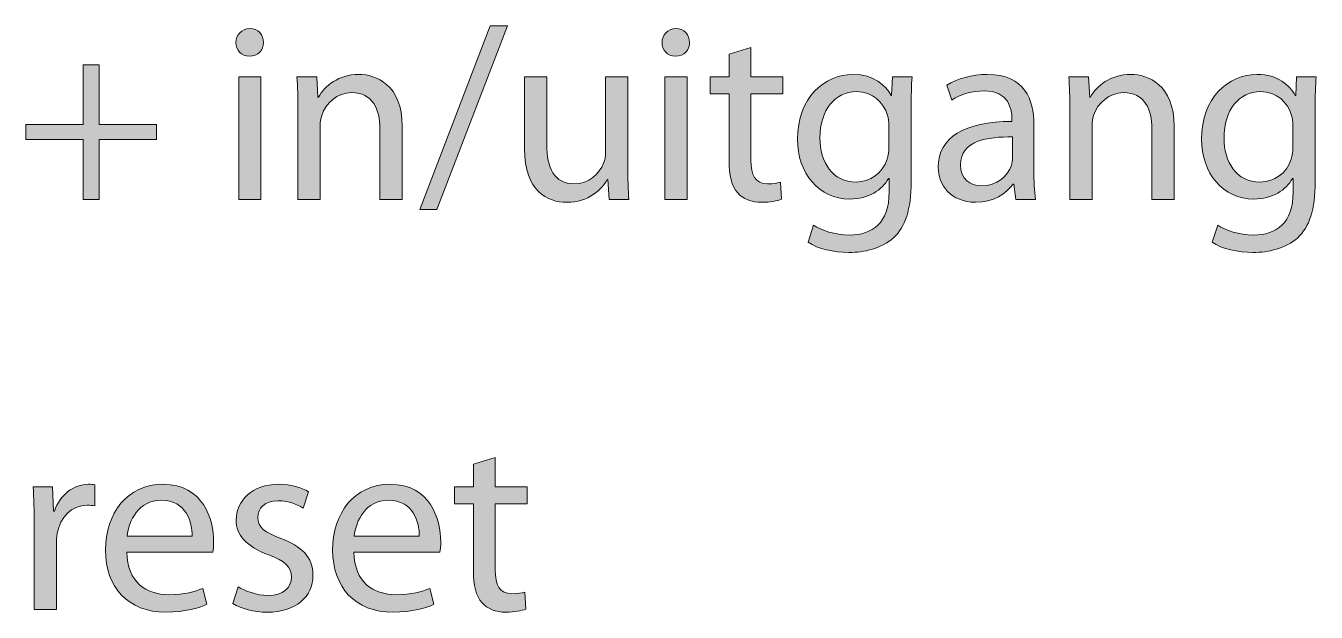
# Model space of a CAD drawing. Header units: inches. Extents: x -125.9 to -87.9, y -135.7 to -95.
# Drawn here: x -97.38 to -88.96, y -109.64 to -105.82 of the extents above; entities that cross this region are included whole.
import ezdxf

# ---------------------------------------------------------------- set-up
doc = ezdxf.new("R2010")
doc.units = ezdxf.units.IN
doc.header["$MEASUREMENT"] = 0
doc.layers.add('Layer 1', color=7, linetype='Continuous')

# ---------------------------------------------------------------- blocks, each defined once
blk = doc.blocks.new('block 18')
at = {"layer": 'Layer 1'}
h = blk.add_hatch(color=7, dxfattribs=at)
h.dxf.hatch_style = 2
edge = h.paths.add_edge_path()
edge.add_spline(control_points=[(-95.832, -105.9258), (-95.832, -105.9754), (-95.8668, -106.0149), (-95.9247, -106.0149), (-95.9774, -106.0149), (-96.0121, -105.9754), (-96.0121, -105.9258), (-96.0121, -105.8764), (-95.9759, -105.8349), (-95.9213, -105.8349), (-95.8684, -105.8349), (-95.832, -105.8747), (-95.832, -105.9258)], knot_values=[0, 0, 0, 0, 1, 1, 1, 2, 2, 2, 3, 3, 3, 4, 4, 4, 4], degree=3, periodic=1)
h.paths.add_polyline_path([(-95.994, -106.9502), (-95.994, -106.1506), (-95.8486, -106.1506), (-95.8486, -106.9502)])
h = blk.add_hatch(color=7, dxfattribs=at)
h.dxf.hatch_style = 2
h.paths.add_polyline_path([(-94.8126, -107.0147), (-94.3532, -105.8168), (-94.2392, -105.8168), (-94.7019, -107.0147)])
h = blk.add_hatch(color=7, dxfattribs=at)
h.dxf.hatch_style = 2
edge = h.paths.add_edge_path()
edge.add_spline(control_points=[(-93.0513, -105.9258), (-93.0513, -105.9754), (-93.086, -106.0149), (-93.1438, -106.0149), (-93.1967, -106.0149), (-93.2313, -105.9754), (-93.2313, -105.9258), (-93.2313, -105.8764), (-93.195, -105.8349), (-93.1404, -105.8349), (-93.0875, -105.8349), (-93.0513, -105.8747), (-93.0513, -105.9258)], knot_values=[0, 0, 0, 0, 1, 1, 1, 2, 2, 2, 3, 3, 3, 4, 4, 4, 4], degree=3, periodic=1)
h.paths.add_polyline_path([(-93.2131, -106.9502), (-93.2131, -106.1506), (-93.0677, -106.1506), (-93.0677, -106.9502)])
h = blk.add_hatch(color=7, dxfattribs=at)
h.dxf.hatch_style = 2
edge = h.paths.add_edge_path()
edge.add_spline(control_points=[(-92.6514, -105.9589), (-92.6514, -105.9589), (-92.6514, -106.1506), (-92.6514, -106.1506), (-92.6514, -106.1506), (-92.4433, -106.1506), (-92.4433, -106.1506), (-92.4433, -106.1506), (-92.4433, -106.2614), (-92.4433, -106.2614), (-92.4433, -106.2614), (-92.6514, -106.2614), (-92.6514, -106.2614), (-92.6514, -106.2614), (-92.6514, -106.6925), (-92.6514, -106.6925), (-92.6514, -106.7918), (-92.6233, -106.8479), (-92.5422, -106.8479), (-92.5027, -106.8479), (-92.4795, -106.8445), (-92.4579, -106.8378), (-92.4579, -106.8378), (-92.4514, -106.9487), (-92.4514, -106.9487), (-92.4795, -106.9585), (-92.5242, -106.9685), (-92.5804, -106.9685), (-92.6483, -106.9685), (-92.7025, -106.9452), (-92.7371, -106.9073), (-92.7769, -106.8627), (-92.7933, -106.7918), (-92.7933, -106.6975), (-92.7933, -106.6975), (-92.7933, -106.2614), (-92.7933, -106.2614), (-92.7933, -106.2614), (-92.9173, -106.2614), (-92.9173, -106.2614), (-92.9173, -106.2614), (-92.9173, -106.1506), (-92.9173, -106.1506), (-92.9173, -106.1506), (-92.7933, -106.1506), (-92.7933, -106.1506), (-92.7933, -106.1506), (-92.7933, -106.0018), (-92.7933, -106.0018), (-92.7933, -106.0018), (-92.6514, -105.9589), (-92.6514, -105.9589)], knot_values=[0, 0, 0, 0, 1, 1, 1, 2, 2, 2, 3, 3, 3, 4, 4, 4, 5, 5, 5, 6, 6, 6, 7, 7, 7, 8, 8, 8, 9, 9, 9, 10, 10, 10, 11, 11, 11, 12, 12, 12, 13, 13, 13, 14, 14, 14, 15, 15, 15, 16, 16, 16, 17, 17, 17, 17], degree=3, periodic=1)
h = blk.add_hatch(color=7, dxfattribs=at)
h.dxf.hatch_style = 2
h.paths.add_polyline_path([(-96.9043, -106.071), (-96.9043, -106.4597), (-96.5311, -106.4597), (-96.5311, -106.5587), (-96.9043, -106.5587), (-96.9043, -106.9502), (-97.0101, -106.9502), (-97.0101, -106.5587), (-97.3835, -106.5587), (-97.3835, -106.4597), (-97.0101, -106.4597), (-97.0101, -106.071)])
h = blk.add_hatch(color=7, dxfattribs=at)
h.dxf.hatch_style = 2
edge = h.paths.add_edge_path()
edge.add_spline(control_points=[(-95.6073, -106.367), (-95.6073, -106.2827), (-95.609, -106.2166), (-95.614, -106.1506), (-95.614, -106.1506), (-95.485, -106.1506), (-95.485, -106.1506), (-95.485, -106.1506), (-95.4769, -106.2827), (-95.4769, -106.2827), (-95.4769, -106.2827), (-95.4734, -106.2827), (-95.4734, -106.2827), (-95.434, -106.2085), (-95.3413, -106.1341), (-95.2092, -106.1341), (-95.0984, -106.1341), (-94.9267, -106.2001), (-94.9267, -106.4743), (-94.9267, -106.4743), (-94.9267, -106.9502), (-94.9267, -106.9502), (-94.9267, -106.9502), (-95.0721, -106.9502), (-95.0721, -106.9502), (-95.0721, -106.9502), (-95.0721, -106.4893), (-95.0721, -106.4893), (-95.0721, -106.3604), (-95.1198, -106.2529), (-95.2571, -106.2529), (-95.3513, -106.2529), (-95.4255, -106.3206), (-95.4519, -106.4018), (-95.4586, -106.4199), (-95.462, -106.4448), (-95.462, -106.4693), (-95.462, -106.4693), (-95.462, -106.9502), (-95.462, -106.9502), (-95.462, -106.9502), (-95.6073, -106.9502), (-95.6073, -106.9502), (-95.6073, -106.9502), (-95.6073, -106.367), (-95.6073, -106.367)], knot_values=[0, 0, 0, 0, 1, 1, 1, 2, 2, 2, 3, 3, 3, 4, 4, 4, 5, 5, 5, 6, 6, 6, 7, 7, 7, 8, 8, 8, 9, 9, 9, 10, 10, 10, 11, 11, 11, 12, 12, 12, 13, 13, 13, 14, 14, 14, 15, 15, 15, 15], degree=3, periodic=1)
h = blk.add_hatch(color=7, dxfattribs=at)
h.dxf.hatch_style = 2
edge = h.paths.add_edge_path()
edge.add_spline(control_points=[(-93.4546, -106.7304), (-93.4546, -106.8148), (-93.4527, -106.8874), (-93.4479, -106.9502), (-93.4479, -106.9502), (-93.5765, -106.9502), (-93.5765, -106.9502), (-93.5765, -106.9502), (-93.585, -106.8198), (-93.585, -106.8198), (-93.585, -106.8198), (-93.5883, -106.8198), (-93.5883, -106.8198), (-93.6246, -106.8843), (-93.7104, -106.9685), (-93.8527, -106.9685), (-93.9782, -106.9685), (-94.1284, -106.8974), (-94.1284, -106.6181), (-94.1284, -106.6181), (-94.1284, -106.1506), (-94.1284, -106.1506), (-94.1284, -106.1506), (-93.9832, -106.1506), (-93.9832, -106.1506), (-93.9832, -106.1506), (-93.9832, -106.5916), (-93.9832, -106.5916), (-93.9832, -106.7435), (-93.9352, -106.8479), (-93.8046, -106.8479), (-93.7073, -106.8479), (-93.6394, -106.78), (-93.6131, -106.7139), (-93.6048, -106.6941), (-93.5998, -106.6677), (-93.5998, -106.6397), (-93.5998, -106.6397), (-93.5998, -106.1506), (-93.5998, -106.1506), (-93.5998, -106.1506), (-93.4546, -106.1506), (-93.4546, -106.1506), (-93.4546, -106.1506), (-93.4546, -106.7304), (-93.4546, -106.7304)], knot_values=[0, 0, 0, 0, 1, 1, 1, 2, 2, 2, 3, 3, 3, 4, 4, 4, 5, 5, 5, 6, 6, 6, 7, 7, 7, 8, 8, 8, 9, 9, 9, 10, 10, 10, 11, 11, 11, 12, 12, 12, 13, 13, 13, 14, 14, 14, 15, 15, 15, 15], degree=3, periodic=1)
h = blk.add_hatch(color=7, dxfattribs=at)
h.dxf.hatch_style = 2
edge = h.paths.add_edge_path()
edge.add_spline(control_points=[(-91.6054, -106.8329), (-91.6054, -107.0179), (-91.6435, -107.1287), (-91.7195, -107.1997), (-91.7989, -107.2708), (-91.9112, -107.2956), (-92.012, -107.2956), (-92.1077, -107.2956), (-92.2135, -107.2725), (-92.2781, -107.2295), (-92.2781, -107.2295), (-92.2416, -107.1173), (-92.2416, -107.1173), (-92.1885, -107.1519), (-92.1062, -107.1817), (-92.0068, -107.1817), (-91.8583, -107.1817), (-91.7491, -107.1039), (-91.7491, -106.9008), (-91.7491, -106.9008), (-91.7491, -106.8133), (-91.7491, -106.8133), (-91.7491, -106.8133), (-91.7525, -106.8133), (-91.7525, -106.8133), (-91.7954, -106.8874), (-91.8831, -106.947), (-92.0068, -106.947), (-92.2052, -106.947), (-92.3473, -106.7785), (-92.3473, -106.557), (-92.3473, -106.286), (-92.1706, -106.1341), (-91.9854, -106.1341), (-91.8468, -106.1341), (-91.7723, -106.2052), (-91.736, -106.2712), (-91.736, -106.2712), (-91.7327, -106.2712), (-91.7327, -106.2712), (-91.7327, -106.2712), (-91.7277, -106.1506), (-91.7277, -106.1506), (-91.7277, -106.1506), (-91.5989, -106.1506), (-91.5989, -106.1506), (-91.6037, -106.2068), (-91.6054, -106.2729), (-91.6054, -106.3685), (-91.6054, -106.3685), (-91.6054, -106.8329), (-91.6054, -106.8329)], knot_values=[0, 0, 0, 0, 1, 1, 1, 2, 2, 2, 3, 3, 3, 4, 4, 4, 5, 5, 5, 6, 6, 6, 7, 7, 7, 8, 8, 8, 9, 9, 9, 10, 10, 10, 11, 11, 11, 12, 12, 12, 13, 13, 13, 14, 14, 14, 15, 15, 15, 16, 16, 16, 17, 17, 17, 17], degree=3, periodic=1)
edge = h.paths.add_edge_path()
edge.add_spline(control_points=[(-91.7508, -106.4662), (-91.7508, -106.4412), (-91.7525, -106.4199), (-91.7593, -106.4018), (-91.7854, -106.3158), (-91.855, -106.2464), (-91.9623, -106.2464), (-92.1012, -106.2464), (-92.2004, -106.3637), (-92.2004, -106.5487), (-92.2004, -106.7058), (-92.1193, -106.8362), (-91.9639, -106.8362), (-91.8731, -106.8362), (-91.7922, -106.78), (-91.7624, -106.6874), (-91.7541, -106.6629), (-91.7508, -106.6347), (-91.7508, -106.6099), (-91.7508, -106.6099), (-91.7508, -106.4662), (-91.7508, -106.4662)], knot_values=[0, 0, 0, 0, 1, 1, 1, 2, 2, 2, 3, 3, 3, 4, 4, 4, 5, 5, 5, 6, 6, 6, 7, 7, 7, 7], degree=3, periodic=1)
h = blk.add_hatch(color=7, dxfattribs=at)
h.dxf.hatch_style = 2
edge = h.paths.add_edge_path()
edge.add_spline(control_points=[(-90.8041, -106.7585), (-90.8041, -106.8281), (-90.8008, -106.8956), (-90.7927, -106.9502), (-90.7927, -106.9502), (-90.923, -106.9502), (-90.923, -106.9502), (-90.923, -106.9502), (-90.9347, -106.8495), (-90.9347, -106.8495), (-90.9347, -106.8495), (-90.9395, -106.8495), (-90.9395, -106.8495), (-90.9843, -106.9123), (-91.0701, -106.9685), (-91.1841, -106.9685), (-91.346, -106.9685), (-91.4287, -106.8545), (-91.4287, -106.7387), (-91.4287, -106.5454), (-91.2568, -106.4397), (-90.9479, -106.4412), (-90.9479, -106.4412), (-90.9479, -106.4249), (-90.9479, -106.4249), (-90.9479, -106.3604), (-90.966, -106.2399), (-91.1297, -106.2414), (-91.2055, -106.2414), (-91.2833, -106.2629), (-91.3395, -106.301), (-91.3395, -106.301), (-91.3724, -106.2035), (-91.3724, -106.2035), (-91.3064, -106.1622), (-91.2089, -106.1341), (-91.1081, -106.1341), (-90.8637, -106.1341), (-90.8041, -106.301), (-90.8041, -106.4597), (-90.8041, -106.4597), (-90.8041, -106.7585), (-90.8041, -106.7585)], knot_values=[0, 0, 0, 0, 1, 1, 1, 2, 2, 2, 3, 3, 3, 4, 4, 4, 5, 5, 5, 6, 6, 6, 7, 7, 7, 8, 8, 8, 9, 9, 9, 10, 10, 10, 11, 11, 11, 12, 12, 12, 13, 13, 13, 14, 14, 14, 14], degree=3, periodic=1)
edge = h.paths.add_edge_path()
edge.add_spline(control_points=[(-90.9445, -106.5422), (-91.1033, -106.5387), (-91.2833, -106.5668), (-91.2833, -106.7222), (-91.2833, -106.8181), (-91.2204, -106.861), (-91.1478, -106.861), (-91.042, -106.861), (-90.9741, -106.7949), (-90.9512, -106.7273), (-90.9462, -106.7106), (-90.9445, -106.6941), (-90.9445, -106.6808), (-90.9445, -106.6808), (-90.9445, -106.5422), (-90.9445, -106.5422)], knot_values=[0, 0, 0, 0, 1, 1, 1, 2, 2, 2, 3, 3, 3, 4, 4, 4, 5, 5, 5, 5], degree=3, periodic=1)
h = blk.add_hatch(color=7, dxfattribs=at)
h.dxf.hatch_style = 2
edge = h.paths.add_edge_path()
edge.add_spline(control_points=[(-90.5695, -106.367), (-90.5695, -106.2827), (-90.571, -106.2166), (-90.576, -106.1506), (-90.576, -106.1506), (-90.4472, -106.1506), (-90.4472, -106.1506), (-90.4472, -106.1506), (-90.4391, -106.2827), (-90.4391, -106.2827), (-90.4391, -106.2827), (-90.4357, -106.2827), (-90.4357, -106.2827), (-90.396, -106.2085), (-90.3034, -106.1341), (-90.1712, -106.1341), (-90.0605, -106.1341), (-89.8886, -106.2001), (-89.8886, -106.4743), (-89.8886, -106.4743), (-89.8886, -106.9502), (-89.8886, -106.9502), (-89.8886, -106.9502), (-90.0341, -106.9502), (-90.0341, -106.9502), (-90.0341, -106.9502), (-90.0341, -106.4893), (-90.0341, -106.4893), (-90.0341, -106.3604), (-90.082, -106.2529), (-90.2191, -106.2529), (-90.3132, -106.2529), (-90.3878, -106.3206), (-90.4141, -106.4018), (-90.4207, -106.4199), (-90.4241, -106.4448), (-90.4241, -106.4693), (-90.4241, -106.4693), (-90.4241, -106.9502), (-90.4241, -106.9502), (-90.4241, -106.9502), (-90.5695, -106.9502), (-90.5695, -106.9502), (-90.5695, -106.9502), (-90.5695, -106.367), (-90.5695, -106.367)], knot_values=[0, 0, 0, 0, 1, 1, 1, 2, 2, 2, 3, 3, 3, 4, 4, 4, 5, 5, 5, 6, 6, 6, 7, 7, 7, 8, 8, 8, 9, 9, 9, 10, 10, 10, 11, 11, 11, 12, 12, 12, 13, 13, 13, 14, 14, 14, 15, 15, 15, 15], degree=3, periodic=1)
h = blk.add_hatch(color=7, dxfattribs=at)
h.dxf.hatch_style = 2
edge = h.paths.add_edge_path()
edge.add_spline(control_points=[(-88.9682, -106.8329), (-88.9682, -107.0179), (-89.0065, -107.1287), (-89.0824, -107.1997), (-89.1618, -107.2708), (-89.274, -107.2956), (-89.3747, -107.2956), (-89.4707, -107.2956), (-89.5764, -107.2725), (-89.6407, -107.2295), (-89.6407, -107.2295), (-89.6045, -107.1173), (-89.6045, -107.1173), (-89.5516, -107.1519), (-89.4691, -107.1817), (-89.3699, -107.1817), (-89.2211, -107.1817), (-89.112, -107.1039), (-89.112, -106.9008), (-89.112, -106.9008), (-89.112, -106.8133), (-89.112, -106.8133), (-89.112, -106.8133), (-89.1155, -106.8133), (-89.1155, -106.8133), (-89.1584, -106.8874), (-89.2459, -106.947), (-89.3699, -106.947), (-89.5682, -106.947), (-89.7105, -106.7785), (-89.7105, -106.557), (-89.7105, -106.286), (-89.5336, -106.1341), (-89.3486, -106.1341), (-89.2095, -106.1341), (-89.1353, -106.2052), (-89.0988, -106.2712), (-89.0988, -106.2712), (-89.0955, -106.2712), (-89.0955, -106.2712), (-89.0955, -106.2712), (-89.0905, -106.1506), (-89.0905, -106.1506), (-89.0905, -106.1506), (-88.9617, -106.1506), (-88.9617, -106.1506), (-88.9668, -106.2068), (-88.9682, -106.2729), (-88.9682, -106.3685), (-88.9682, -106.3685), (-88.9682, -106.8329), (-88.9682, -106.8329)], knot_values=[0, 0, 0, 0, 1, 1, 1, 2, 2, 2, 3, 3, 3, 4, 4, 4, 5, 5, 5, 6, 6, 6, 7, 7, 7, 8, 8, 8, 9, 9, 9, 10, 10, 10, 11, 11, 11, 12, 12, 12, 13, 13, 13, 14, 14, 14, 15, 15, 15, 16, 16, 16, 17, 17, 17, 17], degree=3, periodic=1)
edge = h.paths.add_edge_path()
edge.add_spline(control_points=[(-89.1138, -106.4662), (-89.1138, -106.4412), (-89.1155, -106.4199), (-89.122, -106.4018), (-89.1484, -106.3158), (-89.218, -106.2464), (-89.3253, -106.2464), (-89.4641, -106.2464), (-89.5632, -106.3637), (-89.5632, -106.5487), (-89.5632, -106.7058), (-89.4822, -106.8362), (-89.327, -106.8362), (-89.2361, -106.8362), (-89.1549, -106.78), (-89.1253, -106.6874), (-89.117, -106.6629), (-89.1138, -106.6347), (-89.1138, -106.6099), (-89.1138, -106.6099), (-89.1138, -106.4662), (-89.1138, -106.4662)], knot_values=[0, 0, 0, 0, 1, 1, 1, 2, 2, 2, 3, 3, 3, 4, 4, 4, 5, 5, 5, 6, 6, 6, 7, 7, 7, 7], degree=3, periodic=1)
at = {"layer": 'Layer 1', "lineweight": 0}
for points in [[(-94.8126, -107.0147), (-94.3532, -105.8168), (-94.2392, -105.8168), (-94.7019, -107.0147), (-94.8126, -107.0147)], [(-96.9043, -106.071), (-96.9043, -106.4597), (-96.5311, -106.4597), (-96.5311, -106.5587), (-96.9043, -106.5587), (-96.9043, -106.9502), (-97.0101, -106.9502), (-97.0101, -106.5587), (-97.3835, -106.5587), (-97.3835, -106.4597), (-97.0101, -106.4597), (-97.0101, -106.071), (-96.9043, -106.071)], [(-95.994, -106.9502), (-95.994, -106.1506), (-95.8486, -106.1506), (-95.8486, -106.9502), (-95.994, -106.9502)], [(-93.2131, -106.9502), (-93.2131, -106.1506), (-93.0677, -106.1506), (-93.0677, -106.9502), (-93.2131, -106.9502)]]:
    blk.add_lwpolyline(points, dxfattribs=at)
for points, knots in [([(-95.832, -105.9258), (-95.832, -105.9754), (-95.8668, -106.0149), (-95.9247, -106.0149), (-95.9774, -106.0149), (-96.0121, -105.9754), (-96.0121, -105.9258), (-96.0121, -105.8764), (-95.9759, -105.8349), (-95.9213, -105.8349), (-95.8684, -105.8349), (-95.832, -105.8747), (-95.832, -105.9258)], [0, 0, 0, 0, 1, 1, 1, 2, 2, 2, 3, 3, 3, 4, 4, 4, 4]), ([(-93.0513, -105.9258), (-93.0513, -105.9754), (-93.086, -106.0149), (-93.1438, -106.0149), (-93.1967, -106.0149), (-93.2313, -105.9754), (-93.2313, -105.9258), (-93.2313, -105.8764), (-93.195, -105.8349), (-93.1404, -105.8349), (-93.0875, -105.8349), (-93.0513, -105.8747), (-93.0513, -105.9258)], [0, 0, 0, 0, 1, 1, 1, 2, 2, 2, 3, 3, 3, 4, 4, 4, 4]), ([(-92.6514, -105.9589), (-92.6514, -105.9589), (-92.6514, -106.1506), (-92.6514, -106.1506), (-92.6514, -106.1506), (-92.4433, -106.1506), (-92.4433, -106.1506), (-92.4433, -106.1506), (-92.4433, -106.2614), (-92.4433, -106.2614), (-92.4433, -106.2614), (-92.6514, -106.2614), (-92.6514, -106.2614), (-92.6514, -106.2614), (-92.6514, -106.6925), (-92.6514, -106.6925), (-92.6514, -106.7918), (-92.6233, -106.8479), (-92.5422, -106.8479), (-92.5027, -106.8479), (-92.4795, -106.8445), (-92.4579, -106.8378), (-92.4579, -106.8378), (-92.4514, -106.9487), (-92.4514, -106.9487), (-92.4795, -106.9585), (-92.5242, -106.9685), (-92.5804, -106.9685), (-92.6483, -106.9685), (-92.7025, -106.9452), (-92.7371, -106.9073), (-92.7769, -106.8627), (-92.7933, -106.7918), (-92.7933, -106.6975), (-92.7933, -106.6975), (-92.7933, -106.2614), (-92.7933, -106.2614), (-92.7933, -106.2614), (-92.9173, -106.2614), (-92.9173, -106.2614), (-92.9173, -106.2614), (-92.9173, -106.1506), (-92.9173, -106.1506), (-92.9173, -106.1506), (-92.7933, -106.1506), (-92.7933, -106.1506), (-92.7933, -106.1506), (-92.7933, -106.0018), (-92.7933, -106.0018), (-92.7933, -106.0018), (-92.6514, -105.9589), (-92.6514, -105.9589)], [0, 0, 0, 0, 1, 1, 1, 2, 2, 2, 3, 3, 3, 4, 4, 4, 5, 5, 5, 6, 6, 6, 7, 7, 7, 8, 8, 8, 9, 9, 9, 10, 10, 10, 11, 11, 11, 12, 12, 12, 13, 13, 13, 14, 14, 14, 15, 15, 15, 16, 16, 16, 17, 17, 17, 17]), ([(-95.6073, -106.367), (-95.6073, -106.2827), (-95.609, -106.2166), (-95.614, -106.1506), (-95.614, -106.1506), (-95.485, -106.1506), (-95.485, -106.1506), (-95.485, -106.1506), (-95.4769, -106.2827), (-95.4769, -106.2827), (-95.4769, -106.2827), (-95.4734, -106.2827), (-95.4734, -106.2827), (-95.434, -106.2085), (-95.3413, -106.1341), (-95.2092, -106.1341), (-95.0984, -106.1341), (-94.9267, -106.2001), (-94.9267, -106.4743), (-94.9267, -106.4743), (-94.9267, -106.9502), (-94.9267, -106.9502), (-94.9267, -106.9502), (-95.0721, -106.9502), (-95.0721, -106.9502), (-95.0721, -106.9502), (-95.0721, -106.4893), (-95.0721, -106.4893), (-95.0721, -106.3604), (-95.1198, -106.2529), (-95.2571, -106.2529), (-95.3513, -106.2529), (-95.4255, -106.3206), (-95.4519, -106.4018), (-95.4586, -106.4199), (-95.462, -106.4448), (-95.462, -106.4693), (-95.462, -106.4693), (-95.462, -106.9502), (-95.462, -106.9502), (-95.462, -106.9502), (-95.6073, -106.9502), (-95.6073, -106.9502), (-95.6073, -106.9502), (-95.6073, -106.367), (-95.6073, -106.367)], [0, 0, 0, 0, 1, 1, 1, 2, 2, 2, 3, 3, 3, 4, 4, 4, 5, 5, 5, 6, 6, 6, 7, 7, 7, 8, 8, 8, 9, 9, 9, 10, 10, 10, 11, 11, 11, 12, 12, 12, 13, 13, 13, 14, 14, 14, 15, 15, 15, 15]), ([(-93.4546, -106.7304), (-93.4546, -106.8148), (-93.4527, -106.8874), (-93.4479, -106.9502), (-93.4479, -106.9502), (-93.5765, -106.9502), (-93.5765, -106.9502), (-93.5765, -106.9502), (-93.585, -106.8198), (-93.585, -106.8198), (-93.585, -106.8198), (-93.5883, -106.8198), (-93.5883, -106.8198), (-93.6246, -106.8843), (-93.7104, -106.9685), (-93.8527, -106.9685), (-93.9782, -106.9685), (-94.1284, -106.8974), (-94.1284, -106.6181), (-94.1284, -106.6181), (-94.1284, -106.1506), (-94.1284, -106.1506), (-94.1284, -106.1506), (-93.9832, -106.1506), (-93.9832, -106.1506), (-93.9832, -106.1506), (-93.9832, -106.5916), (-93.9832, -106.5916), (-93.9832, -106.7435), (-93.9352, -106.8479), (-93.8046, -106.8479), (-93.7073, -106.8479), (-93.6394, -106.78), (-93.6131, -106.7139), (-93.6048, -106.6941), (-93.5998, -106.6677), (-93.5998, -106.6397), (-93.5998, -106.6397), (-93.5998, -106.1506), (-93.5998, -106.1506), (-93.5998, -106.1506), (-93.4546, -106.1506), (-93.4546, -106.1506), (-93.4546, -106.1506), (-93.4546, -106.7304), (-93.4546, -106.7304)], [0, 0, 0, 0, 1, 1, 1, 2, 2, 2, 3, 3, 3, 4, 4, 4, 5, 5, 5, 6, 6, 6, 7, 7, 7, 8, 8, 8, 9, 9, 9, 10, 10, 10, 11, 11, 11, 12, 12, 12, 13, 13, 13, 14, 14, 14, 15, 15, 15, 15]), ([(-91.6054, -106.8329), (-91.6054, -107.0179), (-91.6435, -107.1287), (-91.7195, -107.1997), (-91.7989, -107.2708), (-91.9112, -107.2956), (-92.012, -107.2956), (-92.1077, -107.2956), (-92.2135, -107.2725), (-92.2781, -107.2295), (-92.2781, -107.2295), (-92.2416, -107.1173), (-92.2416, -107.1173), (-92.1885, -107.1519), (-92.1062, -107.1817), (-92.0068, -107.1817), (-91.8583, -107.1817), (-91.7491, -107.1039), (-91.7491, -106.9008), (-91.7491, -106.9008), (-91.7491, -106.8133), (-91.7491, -106.8133), (-91.7491, -106.8133), (-91.7525, -106.8133), (-91.7525, -106.8133), (-91.7954, -106.8874), (-91.8831, -106.947), (-92.0068, -106.947), (-92.2052, -106.947), (-92.3473, -106.7785), (-92.3473, -106.557), (-92.3473, -106.286), (-92.1706, -106.1341), (-91.9854, -106.1341), (-91.8468, -106.1341), (-91.7723, -106.2052), (-91.736, -106.2712), (-91.736, -106.2712), (-91.7327, -106.2712), (-91.7327, -106.2712), (-91.7327, -106.2712), (-91.7277, -106.1506), (-91.7277, -106.1506), (-91.7277, -106.1506), (-91.5989, -106.1506), (-91.5989, -106.1506), (-91.6037, -106.2068), (-91.6054, -106.2729), (-91.6054, -106.3685), (-91.6054, -106.3685), (-91.6054, -106.8329), (-91.6054, -106.8329)], [0, 0, 0, 0, 1, 1, 1, 2, 2, 2, 3, 3, 3, 4, 4, 4, 5, 5, 5, 6, 6, 6, 7, 7, 7, 8, 8, 8, 9, 9, 9, 10, 10, 10, 11, 11, 11, 12, 12, 12, 13, 13, 13, 14, 14, 14, 15, 15, 15, 16, 16, 16, 17, 17, 17, 17]), ([(-90.8041, -106.7585), (-90.8041, -106.8281), (-90.8008, -106.8956), (-90.7927, -106.9502), (-90.7927, -106.9502), (-90.923, -106.9502), (-90.923, -106.9502), (-90.923, -106.9502), (-90.9347, -106.8495), (-90.9347, -106.8495), (-90.9347, -106.8495), (-90.9395, -106.8495), (-90.9395, -106.8495), (-90.9843, -106.9123), (-91.0701, -106.9685), (-91.1841, -106.9685), (-91.346, -106.9685), (-91.4287, -106.8545), (-91.4287, -106.7387), (-91.4287, -106.5454), (-91.2568, -106.4397), (-90.9479, -106.4412), (-90.9479, -106.4412), (-90.9479, -106.4249), (-90.9479, -106.4249), (-90.9479, -106.3604), (-90.966, -106.2399), (-91.1297, -106.2414), (-91.2055, -106.2414), (-91.2833, -106.2629), (-91.3395, -106.301), (-91.3395, -106.301), (-91.3724, -106.2035), (-91.3724, -106.2035), (-91.3064, -106.1622), (-91.2089, -106.1341), (-91.1081, -106.1341), (-90.8637, -106.1341), (-90.8041, -106.301), (-90.8041, -106.4597), (-90.8041, -106.4597), (-90.8041, -106.7585), (-90.8041, -106.7585)], [0, 0, 0, 0, 1, 1, 1, 2, 2, 2, 3, 3, 3, 4, 4, 4, 5, 5, 5, 6, 6, 6, 7, 7, 7, 8, 8, 8, 9, 9, 9, 10, 10, 10, 11, 11, 11, 12, 12, 12, 13, 13, 13, 14, 14, 14, 14]), ([(-90.5695, -106.367), (-90.5695, -106.2827), (-90.571, -106.2166), (-90.576, -106.1506), (-90.576, -106.1506), (-90.4472, -106.1506), (-90.4472, -106.1506), (-90.4472, -106.1506), (-90.4391, -106.2827), (-90.4391, -106.2827), (-90.4391, -106.2827), (-90.4357, -106.2827), (-90.4357, -106.2827), (-90.396, -106.2085), (-90.3034, -106.1341), (-90.1712, -106.1341), (-90.0605, -106.1341), (-89.8886, -106.2001), (-89.8886, -106.4743), (-89.8886, -106.4743), (-89.8886, -106.9502), (-89.8886, -106.9502), (-89.8886, -106.9502), (-90.0341, -106.9502), (-90.0341, -106.9502), (-90.0341, -106.9502), (-90.0341, -106.4893), (-90.0341, -106.4893), (-90.0341, -106.3604), (-90.082, -106.2529), (-90.2191, -106.2529), (-90.3132, -106.2529), (-90.3878, -106.3206), (-90.4141, -106.4018), (-90.4207, -106.4199), (-90.4241, -106.4448), (-90.4241, -106.4693), (-90.4241, -106.4693), (-90.4241, -106.9502), (-90.4241, -106.9502), (-90.4241, -106.9502), (-90.5695, -106.9502), (-90.5695, -106.9502), (-90.5695, -106.9502), (-90.5695, -106.367), (-90.5695, -106.367)], [0, 0, 0, 0, 1, 1, 1, 2, 2, 2, 3, 3, 3, 4, 4, 4, 5, 5, 5, 6, 6, 6, 7, 7, 7, 8, 8, 8, 9, 9, 9, 10, 10, 10, 11, 11, 11, 12, 12, 12, 13, 13, 13, 14, 14, 14, 15, 15, 15, 15]), ([(-88.9682, -106.8329), (-88.9682, -107.0179), (-89.0065, -107.1287), (-89.0824, -107.1997), (-89.1618, -107.2708), (-89.274, -107.2956), (-89.3747, -107.2956), (-89.4707, -107.2956), (-89.5764, -107.2725), (-89.6407, -107.2295), (-89.6407, -107.2295), (-89.6045, -107.1173), (-89.6045, -107.1173), (-89.5516, -107.1519), (-89.4691, -107.1817), (-89.3699, -107.1817), (-89.2211, -107.1817), (-89.112, -107.1039), (-89.112, -106.9008), (-89.112, -106.9008), (-89.112, -106.8133), (-89.112, -106.8133), (-89.112, -106.8133), (-89.1155, -106.8133), (-89.1155, -106.8133), (-89.1584, -106.8874), (-89.2459, -106.947), (-89.3699, -106.947), (-89.5682, -106.947), (-89.7105, -106.7785), (-89.7105, -106.557), (-89.7105, -106.286), (-89.5336, -106.1341), (-89.3486, -106.1341), (-89.2095, -106.1341), (-89.1353, -106.2052), (-89.0988, -106.2712), (-89.0988, -106.2712), (-89.0955, -106.2712), (-89.0955, -106.2712), (-89.0955, -106.2712), (-89.0905, -106.1506), (-89.0905, -106.1506), (-89.0905, -106.1506), (-88.9617, -106.1506), (-88.9617, -106.1506), (-88.9668, -106.2068), (-88.9682, -106.2729), (-88.9682, -106.3685), (-88.9682, -106.3685), (-88.9682, -106.8329), (-88.9682, -106.8329)], [0, 0, 0, 0, 1, 1, 1, 2, 2, 2, 3, 3, 3, 4, 4, 4, 5, 5, 5, 6, 6, 6, 7, 7, 7, 8, 8, 8, 9, 9, 9, 10, 10, 10, 11, 11, 11, 12, 12, 12, 13, 13, 13, 14, 14, 14, 15, 15, 15, 16, 16, 16, 17, 17, 17, 17]), ([(-91.7508, -106.4662), (-91.7508, -106.4412), (-91.7525, -106.4199), (-91.7593, -106.4018), (-91.7854, -106.3158), (-91.855, -106.2464), (-91.9623, -106.2464), (-92.1012, -106.2464), (-92.2004, -106.3637), (-92.2004, -106.5487), (-92.2004, -106.7058), (-92.1193, -106.8362), (-91.9639, -106.8362), (-91.8731, -106.8362), (-91.7922, -106.78), (-91.7624, -106.6874), (-91.7541, -106.6629), (-91.7508, -106.6347), (-91.7508, -106.6099), (-91.7508, -106.6099), (-91.7508, -106.4662), (-91.7508, -106.4662)], [0, 0, 0, 0, 1, 1, 1, 2, 2, 2, 3, 3, 3, 4, 4, 4, 5, 5, 5, 6, 6, 6, 7, 7, 7, 7]), ([(-89.1138, -106.4662), (-89.1138, -106.4412), (-89.1155, -106.4199), (-89.122, -106.4018), (-89.1484, -106.3158), (-89.218, -106.2464), (-89.3253, -106.2464), (-89.4641, -106.2464), (-89.5632, -106.3637), (-89.5632, -106.5487), (-89.5632, -106.7058), (-89.4822, -106.8362), (-89.327, -106.8362), (-89.2361, -106.8362), (-89.1549, -106.78), (-89.1253, -106.6874), (-89.117, -106.6629), (-89.1138, -106.6347), (-89.1138, -106.6099), (-89.1138, -106.6099), (-89.1138, -106.4662), (-89.1138, -106.4662)], [0, 0, 0, 0, 1, 1, 1, 2, 2, 2, 3, 3, 3, 4, 4, 4, 5, 5, 5, 6, 6, 6, 7, 7, 7, 7]), ([(-90.9445, -106.5422), (-91.1033, -106.5387), (-91.2833, -106.5668), (-91.2833, -106.7222), (-91.2833, -106.8181), (-91.2204, -106.861), (-91.1478, -106.861), (-91.042, -106.861), (-90.9741, -106.7949), (-90.9512, -106.7273), (-90.9462, -106.7106), (-90.9445, -106.6941), (-90.9445, -106.6808), (-90.9445, -106.6808), (-90.9445, -106.5422), (-90.9445, -106.5422)], [0, 0, 0, 0, 1, 1, 1, 2, 2, 2, 3, 3, 3, 4, 4, 4, 5, 5, 5, 5])]:
    blk.add_open_spline(points, degree=3, knots=knots, dxfattribs=at)
blk = doc.blocks.new('block 19')
at = {"layer": 'Layer 1'}
h = blk.add_hatch(color=7, dxfattribs=at)
h.dxf.hatch_style = 2
edge = h.paths.add_edge_path()
edge.add_spline(control_points=[(-94.3202, -108.6332), (-94.3202, -108.6332), (-94.3202, -108.8247), (-94.3202, -108.8247), (-94.3202, -108.8247), (-94.1121, -108.8247), (-94.1121, -108.8247), (-94.1121, -108.8247), (-94.1121, -108.9355), (-94.1121, -108.9355), (-94.1121, -108.9355), (-94.3202, -108.9355), (-94.3202, -108.9355), (-94.3202, -108.9355), (-94.3202, -109.3666), (-94.3202, -109.3666), (-94.3202, -109.4658), (-94.2921, -109.522), (-94.2111, -109.522), (-94.1713, -109.522), (-94.1484, -109.5186), (-94.1269, -109.512), (-94.1269, -109.512), (-94.1204, -109.6229), (-94.1204, -109.6229), (-94.1484, -109.6326), (-94.1927, -109.6427), (-94.249, -109.6427), (-94.3169, -109.6427), (-94.3713, -109.6195), (-94.4061, -109.5814), (-94.4459, -109.5368), (-94.4623, -109.4658), (-94.4623, -109.3714), (-94.4623, -109.3714), (-94.4623, -108.9355), (-94.4623, -108.9355), (-94.4623, -108.9355), (-94.5861, -108.9355), (-94.5861, -108.9355), (-94.5861, -108.9355), (-94.5861, -108.8247), (-94.5861, -108.8247), (-94.5861, -108.8247), (-94.4623, -108.8247), (-94.4623, -108.8247), (-94.4623, -108.8247), (-94.4623, -108.6761), (-94.4623, -108.6761), (-94.4623, -108.6761), (-94.3202, -108.6332), (-94.3202, -108.6332)], knot_values=[0, 0, 0, 0, 1, 1, 1, 2, 2, 2, 3, 3, 3, 4, 4, 4, 5, 5, 5, 6, 6, 6, 7, 7, 7, 8, 8, 8, 9, 9, 9, 10, 10, 10, 11, 11, 11, 12, 12, 12, 13, 13, 13, 14, 14, 14, 15, 15, 15, 16, 16, 16, 17, 17, 17, 17], degree=3, periodic=1)
h = blk.add_hatch(color=7, dxfattribs=at)
h.dxf.hatch_style = 2
edge = h.paths.add_edge_path()
edge.add_spline(control_points=[(-97.3289, -109.0741), (-97.3289, -108.9801), (-97.3307, -108.8991), (-97.3355, -108.8247), (-97.3355, -108.8247), (-97.2085, -108.8247), (-97.2085, -108.8247), (-97.2085, -108.8247), (-97.2018, -108.9834), (-97.2018, -108.9834), (-97.2018, -108.9834), (-97.1968, -108.9834), (-97.1968, -108.9834), (-97.1605, -108.8759), (-97.0714, -108.8082), (-96.9738, -108.8082), (-96.9588, -108.8082), (-96.9474, -108.8099), (-96.9341, -108.8114), (-96.9341, -108.8114), (-96.9341, -108.9486), (-96.9341, -108.9486), (-96.9491, -108.9453), (-96.9639, -108.9453), (-96.9837, -108.9453), (-97.0862, -108.9453), (-97.1589, -109.0214), (-97.1787, -109.1303), (-97.182, -109.1503), (-97.1837, -109.1751), (-97.1837, -109.1982), (-97.1837, -109.1982), (-97.1837, -109.6243), (-97.1837, -109.6243), (-97.1837, -109.6243), (-97.3289, -109.6243), (-97.3289, -109.6243), (-97.3289, -109.6243), (-97.3289, -109.0741), (-97.3289, -109.0741)], knot_values=[0, 0, 0, 0, 1, 1, 1, 2, 2, 2, 3, 3, 3, 4, 4, 4, 5, 5, 5, 6, 6, 6, 7, 7, 7, 8, 8, 8, 9, 9, 9, 10, 10, 10, 11, 11, 11, 12, 12, 12, 13, 13, 13, 13], degree=3, periodic=1)
h = blk.add_hatch(color=7, dxfattribs=at)
h.dxf.hatch_style = 2
edge = h.paths.add_edge_path()
edge.add_spline(control_points=[(-96.7243, -109.2509), (-96.7209, -109.4476), (-96.597, -109.5285), (-96.4499, -109.5285), (-96.3459, -109.5285), (-96.2815, -109.5105), (-96.2288, -109.4872), (-96.2288, -109.4872), (-96.2021, -109.5914), (-96.2021, -109.5914), (-96.2534, -109.6147), (-96.3428, -109.6427), (-96.4699, -109.6427), (-96.7161, -109.6427), (-96.8632, -109.4789), (-96.8632, -109.2378), (-96.8632, -108.9964), (-96.7209, -108.8082), (-96.488, -108.8082), (-96.2253, -108.8082), (-96.1576, -109.0364), (-96.1576, -109.1832), (-96.1576, -109.213), (-96.1593, -109.2345), (-96.1626, -109.2509), (-96.1626, -109.2509), (-96.7243, -109.2509), (-96.7243, -109.2509)], knot_values=[0, 0, 0, 0, 1, 1, 1, 2, 2, 2, 3, 3, 3, 4, 4, 4, 5, 5, 5, 6, 6, 6, 7, 7, 7, 8, 8, 8, 9, 9, 9, 9], degree=3, periodic=1)
edge = h.paths.add_edge_path()
edge.add_spline(control_points=[(-96.298, -109.1468), (-96.2963, -109.056), (-96.3361, -108.9122), (-96.4995, -108.9122), (-96.6482, -108.9122), (-96.7112, -109.0461), (-96.7226, -109.1468), (-96.7226, -109.1468), (-96.298, -109.1468), (-96.298, -109.1468)], knot_values=[0, 0, 0, 0, 1, 1, 1, 2, 2, 2, 3, 3, 3, 3], degree=3, periodic=1)
h = blk.add_hatch(color=7, dxfattribs=at)
h.dxf.hatch_style = 2
edge = h.paths.add_edge_path()
edge.add_spline(control_points=[(-95.9972, -109.4774), (-95.9528, -109.5039), (-95.8765, -109.5335), (-95.804, -109.5335), (-95.6999, -109.5335), (-95.6503, -109.4824), (-95.6503, -109.4145), (-95.6503, -109.3453), (-95.6917, -109.3087), (-95.7974, -109.2691), (-95.9428, -109.2162), (-96.0107, -109.1387), (-96.0107, -109.043), (-96.0107, -108.9139), (-95.9046, -108.8082), (-95.7347, -108.8082), (-95.6536, -108.8082), (-95.5826, -108.8297), (-95.5396, -108.8578), (-95.5396, -108.8578), (-95.5742, -108.9635), (-95.5742, -108.9635), (-95.6059, -108.9437), (-95.6636, -108.9157), (-95.7378, -108.9157), (-95.824, -108.9157), (-95.8699, -108.9653), (-95.8699, -109.0245), (-95.8699, -109.0907), (-95.824, -109.1205), (-95.7197, -109.1618), (-95.5826, -109.213), (-95.5098, -109.2826), (-95.5098, -109.4014), (-95.5098, -109.5434), (-95.6207, -109.6427), (-95.8072, -109.6427), (-95.8949, -109.6427), (-95.9759, -109.6195), (-96.032, -109.5864), (-96.032, -109.5864), (-95.9972, -109.4774), (-95.9972, -109.4774)], knot_values=[0, 0, 0, 0, 1, 1, 1, 2, 2, 2, 3, 3, 3, 4, 4, 4, 5, 5, 5, 6, 6, 6, 7, 7, 7, 8, 8, 8, 9, 9, 9, 10, 10, 10, 11, 11, 11, 12, 12, 12, 13, 13, 13, 14, 14, 14, 14], degree=3, periodic=1)
h = blk.add_hatch(color=7, dxfattribs=at)
h.dxf.hatch_style = 2
edge = h.paths.add_edge_path()
edge.add_spline(control_points=[(-95.2421, -109.2509), (-95.239, -109.4476), (-95.115, -109.5285), (-94.9678, -109.5285), (-94.864, -109.5285), (-94.7994, -109.5105), (-94.7465, -109.4872), (-94.7465, -109.4872), (-94.7201, -109.5914), (-94.7201, -109.5914), (-94.7713, -109.6147), (-94.8605, -109.6427), (-94.9877, -109.6427), (-95.2338, -109.6427), (-95.3809, -109.4789), (-95.3809, -109.2378), (-95.3809, -108.9964), (-95.239, -108.8082), (-95.0057, -108.8082), (-94.7432, -108.8082), (-94.6755, -109.0364), (-94.6755, -109.1832), (-94.6755, -109.213), (-94.6771, -109.2345), (-94.6804, -109.2509), (-94.6804, -109.2509), (-95.2421, -109.2509), (-95.2421, -109.2509)], knot_values=[0, 0, 0, 0, 1, 1, 1, 2, 2, 2, 3, 3, 3, 4, 4, 4, 5, 5, 5, 6, 6, 6, 7, 7, 7, 8, 8, 8, 9, 9, 9, 9], degree=3, periodic=1)
edge = h.paths.add_edge_path()
edge.add_spline(control_points=[(-94.8157, -109.1468), (-94.814, -109.056), (-94.8538, -108.9122), (-95.0175, -108.9122), (-95.1663, -108.9122), (-95.229, -109.0461), (-95.2404, -109.1468), (-95.2404, -109.1468), (-94.8157, -109.1468), (-94.8157, -109.1468)], knot_values=[0, 0, 0, 0, 1, 1, 1, 2, 2, 2, 3, 3, 3, 3], degree=3, periodic=1)
at = {"layer": 'Layer 1', "lineweight": 0}
for points, knots in [([(-94.3202, -108.6332), (-94.3202, -108.6332), (-94.3202, -108.8247), (-94.3202, -108.8247), (-94.3202, -108.8247), (-94.1121, -108.8247), (-94.1121, -108.8247), (-94.1121, -108.8247), (-94.1121, -108.9355), (-94.1121, -108.9355), (-94.1121, -108.9355), (-94.3202, -108.9355), (-94.3202, -108.9355), (-94.3202, -108.9355), (-94.3202, -109.3666), (-94.3202, -109.3666), (-94.3202, -109.4658), (-94.2921, -109.522), (-94.2111, -109.522), (-94.1713, -109.522), (-94.1484, -109.5186), (-94.1269, -109.512), (-94.1269, -109.512), (-94.1204, -109.6229), (-94.1204, -109.6229), (-94.1484, -109.6326), (-94.1927, -109.6427), (-94.249, -109.6427), (-94.3169, -109.6427), (-94.3713, -109.6195), (-94.4061, -109.5814), (-94.4459, -109.5368), (-94.4623, -109.4658), (-94.4623, -109.3714), (-94.4623, -109.3714), (-94.4623, -108.9355), (-94.4623, -108.9355), (-94.4623, -108.9355), (-94.5861, -108.9355), (-94.5861, -108.9355), (-94.5861, -108.9355), (-94.5861, -108.8247), (-94.5861, -108.8247), (-94.5861, -108.8247), (-94.4623, -108.8247), (-94.4623, -108.8247), (-94.4623, -108.8247), (-94.4623, -108.6761), (-94.4623, -108.6761), (-94.4623, -108.6761), (-94.3202, -108.6332), (-94.3202, -108.6332)], [0, 0, 0, 0, 1, 1, 1, 2, 2, 2, 3, 3, 3, 4, 4, 4, 5, 5, 5, 6, 6, 6, 7, 7, 7, 8, 8, 8, 9, 9, 9, 10, 10, 10, 11, 11, 11, 12, 12, 12, 13, 13, 13, 14, 14, 14, 15, 15, 15, 16, 16, 16, 17, 17, 17, 17]), ([(-97.3289, -109.0741), (-97.3289, -108.9801), (-97.3307, -108.8991), (-97.3355, -108.8247), (-97.3355, -108.8247), (-97.2085, -108.8247), (-97.2085, -108.8247), (-97.2085, -108.8247), (-97.2018, -108.9834), (-97.2018, -108.9834), (-97.2018, -108.9834), (-97.1968, -108.9834), (-97.1968, -108.9834), (-97.1605, -108.8759), (-97.0714, -108.8082), (-96.9738, -108.8082), (-96.9588, -108.8082), (-96.9474, -108.8099), (-96.9341, -108.8114), (-96.9341, -108.8114), (-96.9341, -108.9486), (-96.9341, -108.9486), (-96.9491, -108.9453), (-96.9639, -108.9453), (-96.9837, -108.9453), (-97.0862, -108.9453), (-97.1589, -109.0214), (-97.1787, -109.1303), (-97.182, -109.1503), (-97.1837, -109.1751), (-97.1837, -109.1982), (-97.1837, -109.1982), (-97.1837, -109.6243), (-97.1837, -109.6243), (-97.1837, -109.6243), (-97.3289, -109.6243), (-97.3289, -109.6243), (-97.3289, -109.6243), (-97.3289, -109.0741), (-97.3289, -109.0741)], [0, 0, 0, 0, 1, 1, 1, 2, 2, 2, 3, 3, 3, 4, 4, 4, 5, 5, 5, 6, 6, 6, 7, 7, 7, 8, 8, 8, 9, 9, 9, 10, 10, 10, 11, 11, 11, 12, 12, 12, 13, 13, 13, 13]), ([(-96.7243, -109.2509), (-96.7209, -109.4476), (-96.597, -109.5285), (-96.4499, -109.5285), (-96.3459, -109.5285), (-96.2815, -109.5105), (-96.2288, -109.4872), (-96.2288, -109.4872), (-96.2021, -109.5914), (-96.2021, -109.5914), (-96.2534, -109.6147), (-96.3428, -109.6427), (-96.4699, -109.6427), (-96.7161, -109.6427), (-96.8632, -109.4789), (-96.8632, -109.2378), (-96.8632, -108.9964), (-96.7209, -108.8082), (-96.488, -108.8082), (-96.2253, -108.8082), (-96.1576, -109.0364), (-96.1576, -109.1832), (-96.1576, -109.213), (-96.1593, -109.2345), (-96.1626, -109.2509), (-96.1626, -109.2509), (-96.7243, -109.2509), (-96.7243, -109.2509)], [0, 0, 0, 0, 1, 1, 1, 2, 2, 2, 3, 3, 3, 4, 4, 4, 5, 5, 5, 6, 6, 6, 7, 7, 7, 8, 8, 8, 9, 9, 9, 9]), ([(-95.9972, -109.4774), (-95.9528, -109.5039), (-95.8765, -109.5335), (-95.804, -109.5335), (-95.6999, -109.5335), (-95.6503, -109.4824), (-95.6503, -109.4145), (-95.6503, -109.3453), (-95.6917, -109.3087), (-95.7974, -109.2691), (-95.9428, -109.2162), (-96.0107, -109.1387), (-96.0107, -109.043), (-96.0107, -108.9139), (-95.9046, -108.8082), (-95.7347, -108.8082), (-95.6536, -108.8082), (-95.5826, -108.8297), (-95.5396, -108.8578), (-95.5396, -108.8578), (-95.5742, -108.9635), (-95.5742, -108.9635), (-95.6059, -108.9437), (-95.6636, -108.9157), (-95.7378, -108.9157), (-95.824, -108.9157), (-95.8699, -108.9653), (-95.8699, -109.0245), (-95.8699, -109.0907), (-95.824, -109.1205), (-95.7197, -109.1618), (-95.5826, -109.213), (-95.5098, -109.2826), (-95.5098, -109.4014), (-95.5098, -109.5434), (-95.6207, -109.6427), (-95.8072, -109.6427), (-95.8949, -109.6427), (-95.9759, -109.6195), (-96.032, -109.5864), (-96.032, -109.5864), (-95.9972, -109.4774), (-95.9972, -109.4774)], [0, 0, 0, 0, 1, 1, 1, 2, 2, 2, 3, 3, 3, 4, 4, 4, 5, 5, 5, 6, 6, 6, 7, 7, 7, 8, 8, 8, 9, 9, 9, 10, 10, 10, 11, 11, 11, 12, 12, 12, 13, 13, 13, 14, 14, 14, 14]), ([(-95.2421, -109.2509), (-95.239, -109.4476), (-95.115, -109.5285), (-94.9678, -109.5285), (-94.864, -109.5285), (-94.7994, -109.5105), (-94.7465, -109.4872), (-94.7465, -109.4872), (-94.7201, -109.5914), (-94.7201, -109.5914), (-94.7713, -109.6147), (-94.8605, -109.6427), (-94.9877, -109.6427), (-95.2338, -109.6427), (-95.3809, -109.4789), (-95.3809, -109.2378), (-95.3809, -108.9964), (-95.239, -108.8082), (-95.0057, -108.8082), (-94.7432, -108.8082), (-94.6755, -109.0364), (-94.6755, -109.1832), (-94.6755, -109.213), (-94.6771, -109.2345), (-94.6804, -109.2509), (-94.6804, -109.2509), (-95.2421, -109.2509), (-95.2421, -109.2509)], [0, 0, 0, 0, 1, 1, 1, 2, 2, 2, 3, 3, 3, 4, 4, 4, 5, 5, 5, 6, 6, 6, 7, 7, 7, 8, 8, 8, 9, 9, 9, 9]), ([(-96.298, -109.1468), (-96.2963, -109.056), (-96.3361, -108.9122), (-96.4995, -108.9122), (-96.6482, -108.9122), (-96.7112, -109.0461), (-96.7226, -109.1468), (-96.7226, -109.1468), (-96.298, -109.1468), (-96.298, -109.1468)], [0, 0, 0, 0, 1, 1, 1, 2, 2, 2, 3, 3, 3, 3]), ([(-94.8157, -109.1468), (-94.814, -109.056), (-94.8538, -108.9122), (-95.0175, -108.9122), (-95.1663, -108.9122), (-95.229, -109.0461), (-95.2404, -109.1468), (-95.2404, -109.1468), (-94.8157, -109.1468), (-94.8157, -109.1468)], [0, 0, 0, 0, 1, 1, 1, 2, 2, 2, 3, 3, 3, 3])]:
    blk.add_open_spline(points, degree=3, knots=knots, dxfattribs=at)
blk = doc.blocks.new('block 2')
at = {"layer": 'Layer 1'}
for name in ['block 18', 'block 19']:
    blk.add_blockref(name, (0, 0), dxfattribs=at)

msp = doc.modelspace()

# ---------------------------------------------------------------- block references
at = {"layer": 'Layer 1'}
msp.add_blockref('block 2', (0, 0), dxfattribs=at)

doc.saveas('drawing.dxf')
